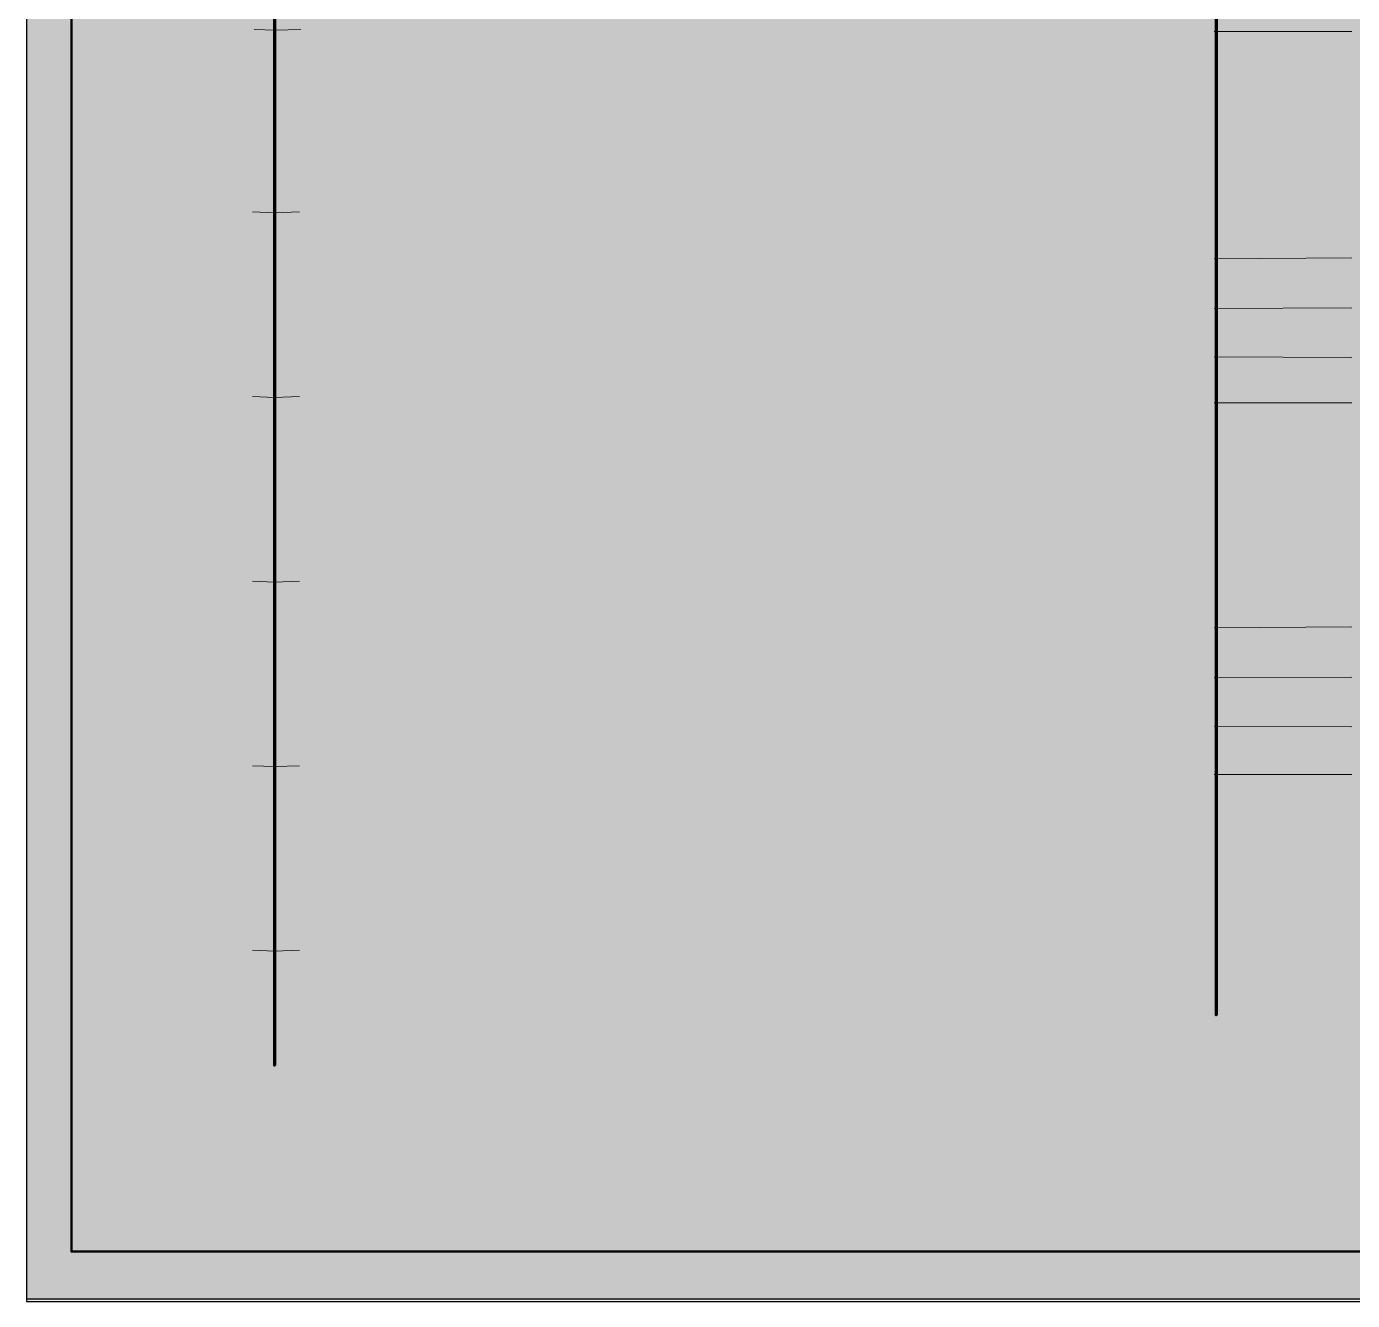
# Model space of a CAD drawing. Header units: millimetres. Extents: x 0 to 590, y 2 to 420.
# Drawn here: x 0 to 142.9, y 2.2 to 139.5 of the extents above; entities that cross this region are included whole.
import ezdxf
from ezdxf.xclip import XClip

# ---------------------------------------------------------------- set-up
doc = ezdxf.new("R2010")
doc.units = ezdxf.units.MM
doc.header["$MEASUREMENT"] = 0
doc.layers.get('0').update_dxf_attribs({"linetype": 'CONTINUOUS'})

# ---------------------------------------------------------------- blocks, each defined once
blk = doc.blocks.new('MF28FC3F0')
at = {"true_color": 0xffffff}
for points in [[(0, 420.2), (0, 2.21), (590.35, 2.21), (590.35, 420.2)], [(0, 420.2), (0, 2.44), (590.35, 2.44), (590.35, 420.2)]]:
    blk.add_hatch(color=0, dxfattribs=at).paths.add_polyline_path(points)
blk = doc.blocks.new('MF28FC4B0')
at = {"color": 0, "linetype": 'Continuous', "lineweight": 50, "true_color": 0x000007}
blk.add_lwpolyline([(4.84, 400.38), (4.84, 7.48), (585.09, 7.48), (585.09, 400.38)], dxfattribs=at)

msp = doc.modelspace()

# ---------------------------------------------------------------- hatches: boundary and pattern name
at = {"true_color": 0x000007}
for points in [[(27.17, 127.79), (27.78, 130.67), (28.25, 130.67), (28.55, 128.79), (28.55, 128.79), (28.56, 128.76), (28.56, 128.73), (28.56, 128.7), (28.57, 128.67), (28.57, 128.64), (28.57, 128.61), (28.58, 128.58), (28.58, 128.55), (28.58, 128.52), (28.58, 128.49), (28.59, 128.46), (28.59, 128.43), (28.59, 128.4), (28.6, 128.37), (28.6, 128.35), (28.6, 128.32), (28.6, 128.29), (28.6, 128.26), (28.61, 128.23), (28.61, 128.2), (28.61, 128.17), (28.61, 128.14), (28.62, 128.11), (28.62, 128.09), (28.62, 128.09), (28.63, 128.11), (28.64, 128.14), (28.65, 128.16), (28.66, 128.19), (28.68, 128.22), (28.69, 128.25), (28.7, 128.27), (28.72, 128.3), (28.73, 128.34), (28.75, 128.37), (28.76, 128.4), (28.78, 128.43), (28.8, 128.46), (28.81, 128.5), (28.83, 128.53), (28.85, 128.57), (28.87, 128.6), (28.89, 128.64), (28.91, 128.68), (28.94, 128.72), (28.96, 128.76), (28.98, 128.79), (29, 128.83), (29.03, 128.88), (30.03, 130.67), (30.53, 130.67), (29.92, 127.79), (29.54, 127.79), (29.84, 129.19), (29.84, 129.19), (29.84, 129.23), (29.85, 129.27), (29.86, 129.31), (29.87, 129.36), (29.88, 129.4), (29.89, 129.44), (29.9, 129.48), (29.91, 129.53), (29.92, 129.57), (29.93, 129.62), (29.95, 129.66), (29.96, 129.71), (29.97, 129.75), (29.98, 129.8), (30, 129.84), (30.01, 129.89), (30.03, 129.94), (30.04, 129.98), (30.05, 130.03), (30.07, 130.08), (30.08, 130.13), (30.1, 130.18), (30.12, 130.23), (30.13, 130.28), (30.13, 130.28), (30.12, 130.25), (30.11, 130.23), (30.1, 130.21), (30.09, 130.18), (30.08, 130.16), (30.07, 130.14), (30.06, 130.11), (30.04, 130.09), (30.03, 130.06), (30.02, 130.04), (30.01, 130.02), (30, 129.99), (29.98, 129.97), (29.97, 129.94), (29.96, 129.92), (29.95, 129.89), (29.93, 129.87), (29.92, 129.84), (29.91, 129.81), (29.89, 129.79), (29.88, 129.76), (29.86, 129.74), (29.85, 129.71), (29.84, 129.68), (28.75, 127.79), (28.37, 127.79), (28.09, 129.63), (28.09, 129.63), (28.09, 129.66), (28.08, 129.68), (28.08, 129.7), (28.08, 129.72), (28.07, 129.75), (28.07, 129.77), (28.07, 129.8), (28.06, 129.82), (28.06, 129.84), (28.06, 129.87), (28.05, 129.89), (28.05, 129.92), (28.05, 129.94), (28.05, 129.97), (28.04, 129.99), (28.04, 130.02), (28.04, 130.04), (28.04, 130.07), (28.03, 130.09), (28.03, 130.12), (28.03, 130.15), (28.03, 130.17), (28.03, 130.2), (28.02, 130.23), (28.02, 130.23), (28.02, 130.2), (28.02, 130.17), (28.01, 130.14), (28.01, 130.11), (28, 130.08), (28, 130.05), (28, 130.02), (27.99, 130), (27.99, 129.97), (27.98, 129.94), (27.98, 129.92), (27.97, 129.89), (27.97, 129.87), (27.97, 129.84), (27.96, 129.82), (27.96, 129.8), (27.95, 129.78), (27.95, 129.75), (27.95, 129.73), (27.94, 129.71), (27.94, 129.69), (27.93, 129.67), (27.93, 129.65), (27.93, 129.63), (27.55, 127.79), (27.17, 127.79), (27.55, 127.79)], [(136.33, 116), (136.33, 115.65), (134.42, 115.65), (134.42, 115.65), (134.42, 115.66), (134.42, 115.67), (134.43, 115.68), (134.43, 115.69), (134.43, 115.71), (134.43, 115.72), (134.43, 115.73), (134.43, 115.74), (134.43, 115.75), (134.43, 115.76), (134.43, 115.77), (134.44, 115.78), (134.44, 115.79), (134.44, 115.8), (134.44, 115.81), (134.45, 115.82), (134.45, 115.83), (134.45, 115.84), (134.46, 115.85), (134.46, 115.86), (134.46, 115.87), (134.47, 115.88), (134.47, 115.89), (134.47, 115.9), (134.48, 115.92), (134.49, 115.93), (134.49, 115.95), (134.5, 115.97), (134.51, 115.98), (134.51, 116), (134.52, 116.02), (134.53, 116.03), (134.54, 116.05), (134.55, 116.06), (134.56, 116.08), (134.56, 116.1), (134.57, 116.11), (134.58, 116.13), (134.59, 116.14), (134.6, 116.16), (134.62, 116.17), (134.63, 116.19), (134.64, 116.21), (134.65, 116.22), (134.66, 116.24), (134.68, 116.25), (134.69, 116.26), (134.7, 116.28), (134.72, 116.3), (134.73, 116.31), (134.74, 116.33), (134.76, 116.35), (134.77, 116.36), (134.79, 116.38), (134.81, 116.4), (134.82, 116.42), (134.84, 116.43), (134.86, 116.45), (134.88, 116.47), (134.9, 116.49), (134.92, 116.51), (134.94, 116.53), (134.96, 116.55), (134.98, 116.56), (135, 116.58), (135.02, 116.6), (135.05, 116.62), (135.07, 116.64), (135.09, 116.66), (135.12, 116.68), (135.14, 116.7), (135.17, 116.72), (135.17, 116.72), (135.2, 116.76), (135.24, 116.79), (135.28, 116.82), (135.31, 116.85), (135.35, 116.88), (135.38, 116.91), (135.41, 116.94), (135.45, 116.97), (135.48, 116.99), (135.51, 117.02), (135.53, 117.05), (135.56, 117.07), (135.59, 117.1), (135.61, 117.12), (135.64, 117.14), (135.66, 117.17), (135.68, 117.19), (135.7, 117.21), (135.72, 117.23), (135.74, 117.25), (135.76, 117.28), (135.78, 117.3), (135.79, 117.31), (135.81, 117.33), (135.82, 117.35), (135.84, 117.37), (135.85, 117.39), (135.86, 117.41), (135.87, 117.43), (135.88, 117.44), (135.89, 117.46), (135.9, 117.48), (135.91, 117.5), (135.92, 117.52), (135.93, 117.54), (135.93, 117.55), (135.94, 117.57), (135.95, 117.59), (135.95, 117.61), (135.96, 117.62), (135.96, 117.64), (135.96, 117.66), (135.97, 117.68), (135.97, 117.69), (135.97, 117.71), (135.97, 117.73), (135.97, 117.74), (135.97, 117.76), (135.97, 117.78), (135.97, 117.8), (135.97, 117.82), (135.97, 117.83), (135.97, 117.85), (135.96, 117.87), (135.96, 117.88), (135.96, 117.9), (135.95, 117.92), (135.95, 117.93), (135.94, 117.95), (135.94, 117.96), (135.93, 117.98), (135.92, 117.99), (135.91, 118), (135.91, 118.02), (135.9, 118.03), (135.89, 118.05), (135.88, 118.06), (135.87, 118.07), (135.86, 118.09), (135.85, 118.1), (135.84, 118.11), (135.82, 118.12), (135.82, 118.12), (135.81, 118.14), (135.8, 118.15), (135.79, 118.16), (135.77, 118.17), (135.76, 118.18), (135.74, 118.19), (135.73, 118.2), (135.71, 118.21), (135.7, 118.21), (135.68, 118.22), (135.67, 118.23), (135.65, 118.23), (135.63, 118.24), (135.62, 118.25), (135.6, 118.25), (135.58, 118.26), (135.56, 118.26), (135.55, 118.26), (135.53, 118.27), (135.51, 118.27), (135.49, 118.27), (135.47, 118.27), (135.45, 118.27), (135.43, 118.27), (135.43, 118.27), (135.41, 118.27), (135.38, 118.27), (135.36, 118.27), (135.34, 118.27), (135.32, 118.26), (135.3, 118.26), (135.28, 118.26), (135.26, 118.25), (135.25, 118.25), (135.23, 118.24), (135.21, 118.23), (135.19, 118.23), (135.18, 118.22), (135.16, 118.21), (135.14, 118.2), (135.13, 118.19), (135.11, 118.18), (135.1, 118.17), (135.08, 118.16), (135.07, 118.15), (135.06, 118.14), (135.04, 118.13), (135.03, 118.12), (135.02, 118.11), (135.02, 118.11), (135.01, 118.09), (134.99, 118.08), (134.98, 118.07), (134.97, 118.05), (134.96, 118.04), (134.95, 118.02), (134.94, 118.01), (134.93, 117.99), (134.93, 117.98), (134.92, 117.96), (134.91, 117.94), (134.9, 117.92), (134.9, 117.91), (134.89, 117.89), (134.89, 117.87), (134.88, 117.85), (134.88, 117.83), (134.87, 117.81), (134.87, 117.79), (134.86, 117.77), (134.86, 117.75), (134.86, 117.72), (134.85, 117.7), (134.85, 117.68), (134.85, 117.68), (134.49, 117.73), (134.49, 117.73), (134.49, 117.76), (134.5, 117.79), (134.51, 117.82), (134.51, 117.86), (134.52, 117.89), (134.52, 117.92), (134.53, 117.95), (134.54, 117.97), (134.55, 118), (134.56, 118.03), (134.57, 118.06), (134.58, 118.08), (134.59, 118.11), (134.6, 118.13), (134.62, 118.16), (134.63, 118.18), (134.65, 118.2), (134.66, 118.22), (134.68, 118.24), (134.69, 118.27), (134.71, 118.28), (134.73, 118.3), (134.75, 118.32), (134.77, 118.34), (134.79, 118.36), (134.81, 118.37), (134.84, 118.39), (134.86, 118.4), (134.88, 118.42), (134.91, 118.43), (134.93, 118.45), (134.96, 118.46), (134.98, 118.47), (135.01, 118.48), (135.03, 118.49), (135.06, 118.5), (135.09, 118.51), (135.12, 118.52), (135.15, 118.52), (135.18, 118.53), (135.21, 118.53), (135.24, 118.54), (135.27, 118.54), (135.3, 118.55), (135.33, 118.55), (135.36, 118.55), (135.4, 118.55), (135.43, 118.55), (135.46, 118.55), (135.5, 118.55), (135.53, 118.55), (135.56, 118.55), (135.6, 118.54), (135.63, 118.54), (135.66, 118.53), (135.69, 118.53), (135.72, 118.52), (135.75, 118.52), (135.78, 118.51), (135.81, 118.5), (135.84, 118.49), (135.86, 118.48), (135.89, 118.47), (135.91, 118.45), (135.94, 118.44), (135.96, 118.43), (135.98, 118.41), (136.01, 118.4), (136.03, 118.38), (136.05, 118.36), (136.07, 118.34), (136.09, 118.32), (136.09, 118.32), (136.11, 118.3), (136.13, 118.28), (136.15, 118.26), (136.16, 118.24), (136.18, 118.22), (136.2, 118.2), (136.21, 118.18), (136.22, 118.16), (136.24, 118.14), (136.25, 118.11), (136.26, 118.09), (136.27, 118.07), (136.28, 118.04), (136.29, 118.02), (136.3, 117.99), (136.31, 117.97), (136.31, 117.94), (136.32, 117.92), (136.32, 117.89), (136.33, 117.87), (136.33, 117.84), (136.33, 117.81), (136.33, 117.79), (136.33, 117.76), (136.33, 117.75), (136.33, 117.73), (136.33, 117.72), (136.33, 117.7), (136.33, 117.69), (136.33, 117.67), (136.33, 117.66), (136.33, 117.65), (136.33, 117.63), (136.32, 117.62), (136.32, 117.6), (136.32, 117.59), (136.32, 117.57), (136.31, 117.56), (136.31, 117.55), (136.31, 117.53), (136.3, 117.52), (136.3, 117.5), (136.3, 117.49), (136.29, 117.47), (136.29, 117.46), (136.28, 117.44), (136.27, 117.43), (136.27, 117.42), (136.26, 117.4), (136.26, 117.39), (136.25, 117.37), (136.24, 117.36), (136.23, 117.34), (136.23, 117.33), (136.22, 117.31), (136.21, 117.3), (136.2, 117.29), (136.19, 117.27), (136.18, 117.26), (136.17, 117.24), (136.16, 117.23), (136.15, 117.21), (136.14, 117.2), (136.13, 117.18), (136.11, 117.16), (136.1, 117.15), (136.09, 117.13), (136.08, 117.12), (136.06, 117.1), (136.05, 117.09), (136.04, 117.07), (136.02, 117.05), (136.02, 117.05), (136.01, 117.04), (136, 117.02), (135.98, 117.01), (135.97, 116.99), (135.95, 116.97), (135.93, 116.96), (135.91, 116.94), (135.9, 116.92), (135.88, 116.9), (135.86, 116.88), (135.83, 116.86), (135.81, 116.84), (135.79, 116.82), (135.76, 116.8), (135.74, 116.78), (135.71, 116.76), (135.69, 116.73), (135.66, 116.71), (135.63, 116.69), (135.6, 116.66), (135.57, 116.64), (135.54, 116.61), (135.51, 116.59), (135.48, 116.56), (135.48, 116.56), (135.45, 116.54), (135.43, 116.52), (135.4, 116.49), (135.38, 116.47), (135.36, 116.45), (135.33, 116.43), (135.31, 116.41), (135.29, 116.4), (135.27, 116.38), (135.25, 116.36), (135.23, 116.34), (135.22, 116.33), (135.2, 116.31), (135.18, 116.3), (135.17, 116.28), (135.16, 116.27), (135.14, 116.25), (135.13, 116.24), (135.12, 116.23), (135.11, 116.22), (135.09, 116.21), (135.08, 116.2), (135.08, 116.19), (135.07, 116.18), (135.07, 116.18), (135.06, 116.17), (135.05, 116.17), (135.05, 116.16), (135.04, 116.15), (135.04, 116.15), (135.03, 116.14), (135.02, 116.13), (135.02, 116.13), (135.01, 116.12), (135, 116.11), (135, 116.1), (134.99, 116.1), (134.99, 116.09), (134.98, 116.08), (134.97, 116.07), (134.97, 116.06), (134.96, 116.06), (134.96, 116.05), (134.95, 116.04), (134.94, 116.03), (134.94, 116.02), (134.93, 116.02), (134.92, 116.01), (134.92, 116), (134.92, 116), (136.33, 116), (134.92, 116)], [(27.42, 107.82), (28.02, 110.71), (28.4, 110.71), (28.88, 109.63), (28.88, 109.63), (28.9, 109.59), (28.92, 109.55), (28.93, 109.51), (28.95, 109.47), (28.97, 109.43), (28.99, 109.39), (29, 109.35), (29.02, 109.31), (29.03, 109.28), (29.05, 109.24), (29.07, 109.21), (29.08, 109.17), (29.09, 109.14), (29.11, 109.1), (29.12, 109.07), (29.14, 109.03), (29.15, 109), (29.17, 108.97), (29.18, 108.94), (29.19, 108.91), (29.2, 108.88), (29.22, 108.85), (29.23, 108.82), (29.24, 108.79), (29.24, 108.79), (29.25, 108.77), (29.26, 108.75), (29.26, 108.74), (29.27, 108.72), (29.27, 108.7), (29.28, 108.68), (29.29, 108.66), (29.29, 108.64), (29.3, 108.62), (29.31, 108.6), (29.31, 108.58), (29.32, 108.56), (29.33, 108.53), (29.33, 108.51), (29.34, 108.49), (29.35, 108.46), (29.35, 108.44), (29.36, 108.41), (29.37, 108.39), (29.38, 108.36), (29.38, 108.34), (29.39, 108.31), (29.4, 108.29), (29.41, 108.26), (29.41, 108.29), (29.42, 108.32), (29.42, 108.35), (29.43, 108.38), (29.43, 108.42), (29.43, 108.45), (29.44, 108.48), (29.45, 108.51), (29.45, 108.54), (29.46, 108.57), (29.46, 108.6), (29.47, 108.63), (29.47, 108.66), (29.48, 108.7), (29.48, 108.73), (29.49, 108.76), (29.5, 108.79), (29.5, 108.82), (29.51, 108.86), (29.51, 108.89), (29.52, 108.92), (29.53, 108.95), (29.53, 108.99), (29.54, 109.02), (29.9, 110.71), (30.28, 110.71), (29.67, 107.82), (29.29, 107.82), (28.57, 109.5), (28.57, 109.5), (28.55, 109.53), (28.54, 109.57), (28.53, 109.61), (28.51, 109.64), (28.5, 109.68), (28.48, 109.71), (28.47, 109.75), (28.46, 109.78), (28.44, 109.81), (28.43, 109.85), (28.42, 109.88), (28.41, 109.91), (28.39, 109.95), (28.38, 109.98), (28.37, 110.01), (28.36, 110.04), (28.35, 110.07), (28.34, 110.1), (28.32, 110.13), (28.31, 110.16), (28.3, 110.19), (28.29, 110.22), (28.28, 110.24), (28.27, 110.27), (28.27, 110.27), (28.27, 110.25), (28.27, 110.22), (28.26, 110.2), (28.26, 110.17), (28.26, 110.15), (28.26, 110.12), (28.25, 110.1), (28.25, 110.07), (28.24, 110.04), (28.24, 110.02), (28.24, 109.99), (28.23, 109.96), (28.23, 109.93), (28.22, 109.9), (28.22, 109.87), (28.21, 109.84), (28.21, 109.81), (28.2, 109.78), (28.19, 109.75), (28.19, 109.71), (28.18, 109.68), (28.17, 109.65), (28.16, 109.61), (28.16, 109.58), (27.79, 107.82), (27.42, 107.82), (27.79, 107.82)], [(135.81, 75.72), (135.46, 75.72), (135.46, 78), (135.46, 78), (135.45, 77.99), (135.44, 77.98), (135.42, 77.97), (135.41, 77.96), (135.4, 77.95), (135.39, 77.94), (135.37, 77.93), (135.36, 77.91), (135.35, 77.9), (135.33, 77.89), (135.32, 77.88), (135.31, 77.87), (135.29, 77.86), (135.28, 77.85), (135.26, 77.84), (135.25, 77.83), (135.23, 77.82), (135.22, 77.81), (135.2, 77.8), (135.19, 77.79), (135.17, 77.78), (135.15, 77.77), (135.13, 77.76), (135.12, 77.75), (135.12, 77.75), (135.1, 77.74), (135.08, 77.73), (135.07, 77.72), (135.05, 77.71), (135.03, 77.7), (135.02, 77.69), (135, 77.68), (134.98, 77.67), (134.97, 77.67), (134.95, 77.66), (134.94, 77.65), (134.92, 77.64), (134.9, 77.63), (134.89, 77.63), (134.87, 77.62), (134.86, 77.61), (134.84, 77.61), (134.83, 77.6), (134.81, 77.59), (134.8, 77.59), (134.78, 77.58), (134.77, 77.58), (134.75, 77.57), (134.74, 77.57), (134.74, 77.91), (134.74, 77.91), (134.76, 77.93), (134.79, 77.94), (134.82, 77.95), (134.84, 77.96), (134.86, 77.97), (134.89, 77.98), (134.91, 77.99), (134.94, 78.01), (134.96, 78.02), (134.98, 78.03), (135, 78.05), (135.03, 78.06), (135.05, 78.07), (135.07, 78.09), (135.09, 78.1), (135.11, 78.12), (135.13, 78.13), (135.15, 78.15), (135.17, 78.16), (135.19, 78.18), (135.21, 78.2), (135.23, 78.21), (135.25, 78.23), (135.26, 78.24), (135.26, 78.24), (135.28, 78.26), (135.3, 78.28), (135.32, 78.3), (135.34, 78.32), (135.35, 78.33), (135.37, 78.35), (135.38, 78.37), (135.4, 78.38), (135.42, 78.4), (135.43, 78.42), (135.44, 78.43), (135.46, 78.45), (135.47, 78.46), (135.48, 78.48), (135.5, 78.5), (135.51, 78.51), (135.52, 78.53), (135.53, 78.54), (135.54, 78.56), (135.55, 78.57), (135.56, 78.59), (135.56, 78.61), (135.57, 78.62), (135.58, 78.64), (135.81, 78.64), (135.81, 75.72), (135.81, 78.64)]]:
    msp.add_hatch(color=0, dxfattribs=at).paths.add_polyline_path(points)
h = msp.add_hatch(color=0, dxfattribs=at)
edge = h.paths.add_edge_path()
edge.add_line((134.47, 110.86), (134.84, 110.91))
edge.add_spline(control_points=[(134.84, 110.91), (134.87, 110.7), (134.93, 110.57), (135.03, 110.47), (135.03, 110.47), (135.13, 110.38), (135.25, 110.34), (135.4, 110.34), (135.4, 110.34), (135.56, 110.34), (135.71, 110.4), (135.82, 110.52), (135.82, 110.52), (135.94, 110.63), (135.99, 110.76), (135.99, 110.94), (135.99, 110.94), (135.99, 111.11), (135.94, 111.24), (135.84, 111.34), (135.84, 111.34), (135.73, 111.46), (135.59, 111.5), (135.43, 111.5), (135.43, 111.5), (135.36, 111.5), (135.28, 111.49), (135.18, 111.47)], knot_values=[0, 0, 0, 0, 0.035714, 0.035714, 0.035714, 0.035714, 0.071429, 0.071429, 0.071429, 0.071429, 0.107143, 0.107143, 0.107143, 0.107143, 0.142857, 0.142857, 0.142857, 0.142857, 0.178571, 0.178571, 0.178571, 0.178571, 0.214286, 0.214286, 0.214286, 0.214286, 1, 1, 1, 1], degree=3, periodic=0)
edge.add_line((135.18, 111.47), (135.21, 111.78))
edge.add_spline(control_points=[(135.21, 111.78), (135.23, 111.77), (135.26, 111.77), (135.26, 111.77), (135.26, 111.77), (135.43, 111.77), (135.56, 111.82), (135.68, 111.88), (135.68, 111.88), (135.81, 111.97), (135.86, 112.1), (135.86, 112.26), (135.86, 112.26), (135.86, 112.39), (135.82, 112.49), (135.73, 112.57), (135.73, 112.57), (135.64, 112.67), (135.53, 112.71), (135.4, 112.71), (135.4, 112.71), (135.25, 112.71), (135.13, 112.66), (135.05, 112.57), (135.05, 112.57), (134.95, 112.49), (134.89, 112.36), (134.87, 112.18)], knot_values=[0, 0, 0, 0, 0.035714, 0.035714, 0.035714, 0.035714, 0.071429, 0.071429, 0.071429, 0.071429, 0.107143, 0.107143, 0.107143, 0.107143, 0.142857, 0.142857, 0.142857, 0.142857, 0.178571, 0.178571, 0.178571, 0.178571, 0.214286, 0.214286, 0.214286, 0.214286, 1, 1, 1, 1], degree=3, periodic=0)
edge.add_line((134.87, 112.18), (134.51, 112.25))
edge.add_spline(control_points=[(134.51, 112.25), (134.56, 112.49), (134.66, 112.67), (134.8, 112.81), (134.8, 112.81), (134.97, 112.94), (135.15, 113), (135.38, 113), (135.38, 113), (135.54, 113), (135.69, 112.97), (135.82, 112.9), (135.82, 112.9), (135.96, 112.84), (136.05, 112.74), (136.12, 112.62), (136.12, 112.62), (136.19, 112.51), (136.24, 112.38), (136.24, 112.25), (136.24, 112.25), (136.24, 112.13), (136.19, 112.01), (136.12, 111.9), (136.12, 111.9), (136.05, 111.8), (135.96, 111.72), (135.82, 111.67), (135.82, 111.67), (136.01, 111.62), (136.14, 111.54), (136.24, 111.42), (136.24, 111.42), (136.32, 111.29), (136.37, 111.14), (136.37, 110.94), (136.37, 110.94), (136.37, 110.7), (136.29, 110.48), (136.09, 110.3), (136.09, 110.3), (135.91, 110.14), (135.68, 110.04), (135.4, 110.04), (135.4, 110.04), (135.13, 110.04), (134.93, 110.12), (134.75, 110.27), (134.75, 110.27), (134.59, 110.42), (134.49, 110.62), (134.47, 110.86)], knot_values=[0, 0, 0, 0, 0.019231, 0.019231, 0.019231, 0.019231, 0.038462, 0.038462, 0.038462, 0.038462, 0.057692, 0.057692, 0.057692, 0.057692, 0.076923, 0.076923, 0.076923, 0.076923, 0.096154, 0.096154, 0.096154, 0.096154, 0.115385, 0.115385, 0.115385, 0.115385, 0.134615, 0.134615, 0.134615, 0.134615, 0.153846, 0.153846, 0.153846, 0.153846, 0.173077, 0.173077, 0.173077, 0.173077, 0.192308, 0.192308, 0.192308, 0.192308, 0.211538, 0.211538, 0.211538, 0.211538, 0.230769, 0.230769, 0.230769, 0.230769, 1, 1, 1, 1], degree=3, periodic=0)
h = msp.add_hatch(color=0, dxfattribs=at)
edge = h.paths.add_edge_path()
edge.add_spline(control_points=[(135.02, 106.35), (134.87, 106.42), (134.77, 106.48), (134.69, 106.58), (134.69, 106.58), (134.62, 106.7), (134.59, 106.81), (134.59, 106.94), (134.59, 106.94), (134.59, 107.16), (134.66, 107.34), (134.82, 107.49), (134.82, 107.49), (134.97, 107.62), (135.17, 107.7), (135.41, 107.7), (135.41, 107.7), (135.68, 107.7), (135.87, 107.62), (136.02, 107.47), (136.02, 107.47), (136.19, 107.32), (136.25, 107.14), (136.25, 106.94), (136.25, 106.94), (136.25, 106.81), (136.22, 106.68), (136.15, 106.58), (136.15, 106.58), (136.09, 106.48), (135.97, 106.42), (135.82, 106.35), (135.82, 106.35), (136.01, 106.3), (136.14, 106.2), (136.24, 106.07), (136.24, 106.07), (136.33, 105.96), (136.38, 105.79), (136.38, 105.61), (136.38, 105.61), (136.38, 105.36), (136.29, 105.17), (136.12, 104.98), (136.12, 104.98), (135.94, 104.82), (135.71, 104.74), (135.43, 104.74), (135.43, 104.74), (135.13, 104.74), (134.9, 104.82), (134.74, 105), (134.74, 105), (134.56, 105.17), (134.47, 105.38), (134.47, 105.63), (134.47, 105.63), (134.47, 105.81), (134.52, 105.97), (134.61, 106.1), (134.61, 106.1), (134.7, 106.22), (134.84, 106.32), (135.02, 106.35)], knot_values=[0, 0, 0, 0, 0.015625, 0.015625, 0.015625, 0.015625, 0.03125, 0.03125, 0.03125, 0.03125, 0.046875, 0.046875, 0.046875, 0.046875, 0.0625, 0.0625, 0.0625, 0.0625, 0.078125, 0.078125, 0.078125, 0.078125, 0.09375, 0.09375, 0.09375, 0.09375, 0.109375, 0.109375, 0.109375, 0.109375, 0.125, 0.125, 0.125, 0.125, 0.140625, 0.140625, 0.140625, 0.140625, 0.15625, 0.15625, 0.15625, 0.15625, 0.171875, 0.171875, 0.171875, 0.171875, 0.1875, 0.1875, 0.1875, 0.1875, 0.203125, 0.203125, 0.203125, 0.203125, 0.21875, 0.21875, 0.21875, 0.21875, 0.234375, 0.234375, 0.234375, 0.234375, 1, 1, 1, 1], degree=3, periodic=0)
edge = h.paths.add_edge_path()
edge.add_spline(control_points=[(134.95, 106.96), (134.95, 106.83), (135, 106.71), (135.08, 106.63), (135.08, 106.63), (135.17, 106.53), (135.28, 106.5), (135.43, 106.5), (135.43, 106.5), (135.56, 106.5), (135.68, 106.53), (135.76, 106.63), (135.76, 106.63), (135.84, 106.71), (135.89, 106.81), (135.89, 106.94), (135.89, 106.94), (135.89, 107.08), (135.84, 107.17), (135.76, 107.27), (135.76, 107.27), (135.66, 107.36), (135.56, 107.4), (135.41, 107.4), (135.41, 107.4), (135.28, 107.4), (135.17, 107.36), (135.08, 107.27), (135.08, 107.27), (135, 107.19), (134.95, 107.08), (134.95, 106.96)], knot_values=[0, 0, 0, 0, 0.03125, 0.03125, 0.03125, 0.03125, 0.0625, 0.0625, 0.0625, 0.0625, 0.09375, 0.09375, 0.09375, 0.09375, 0.125, 0.125, 0.125, 0.125, 0.15625, 0.15625, 0.15625, 0.15625, 0.1875, 0.1875, 0.1875, 0.1875, 0.21875, 0.21875, 0.21875, 0.21875, 1, 1, 1, 1], degree=3, periodic=0)
edge = h.paths.add_edge_path()
edge.add_spline(control_points=[(134.84, 105.63), (134.84, 105.53), (134.85, 105.43), (134.9, 105.33), (134.9, 105.33), (134.95, 105.23), (135.03, 105.17), (135.12, 105.12), (135.12, 105.12), (135.21, 105.05), (135.31, 105.03), (135.43, 105.03), (135.43, 105.03), (135.59, 105.03), (135.74, 105.08), (135.84, 105.2), (135.84, 105.2), (135.96, 105.3), (136.01, 105.45), (136.01, 105.61), (136.01, 105.61), (136.01, 105.79), (135.96, 105.92), (135.84, 106.04), (135.84, 106.04), (135.73, 106.15), (135.59, 106.2), (135.41, 106.2), (135.41, 106.2), (135.25, 106.2), (135.12, 106.15), (135, 106.04), (135, 106.04), (134.89, 105.92), (134.84, 105.79), (134.84, 105.63)], knot_values=[0, 0, 0, 0, 0.027778, 0.027778, 0.027778, 0.027778, 0.055556, 0.055556, 0.055556, 0.055556, 0.083333, 0.083333, 0.083333, 0.083333, 0.111111, 0.111111, 0.111111, 0.111111, 0.138889, 0.138889, 0.138889, 0.138889, 0.166667, 0.166667, 0.166667, 0.166667, 0.194444, 0.194444, 0.194444, 0.194444, 0.222222, 0.222222, 0.222222, 0.222222, 1, 1, 1, 1], degree=3, periodic=0)
h = msp.add_hatch(color=0, dxfattribs=at)
edge = h.paths.add_edge_path()
edge.add_line((134.52, 100.41), (134.87, 100.44))
edge.add_spline(control_points=[(134.87, 100.44), (134.9, 100.28), (134.95, 100.16), (135.03, 100.09), (135.03, 100.09), (135.12, 100.01), (135.21, 99.98), (135.35, 99.98), (135.35, 99.98), (135.46, 99.98), (135.54, 100.01), (135.63, 100.06), (135.63, 100.06), (135.71, 100.11), (135.79, 100.18), (135.84, 100.26), (135.84, 100.26), (135.89, 100.34), (135.94, 100.46), (135.97, 100.59), (135.97, 100.59), (136.01, 100.74), (136.02, 100.88), (136.02, 101.03), (136.02, 101.03), (136.02, 101.05), (136.02, 101.07), (136.02, 101.1), (136.02, 101.1), (135.96, 100.98), (135.86, 100.9), (135.73, 100.82), (135.73, 100.82), (135.61, 100.75), (135.48, 100.72), (135.33, 100.72), (135.33, 100.72), (135.08, 100.72), (134.89, 100.8), (134.72, 100.98), (134.72, 100.98), (134.56, 101.15), (134.47, 101.38), (134.47, 101.66), (134.47, 101.66), (134.47, 101.95), (134.56, 102.2), (134.74, 102.37), (134.74, 102.37), (134.9, 102.55), (135.12, 102.65), (135.38, 102.65), (135.38, 102.65), (135.58, 102.65), (135.74, 102.6), (135.91, 102.48), (135.91, 102.48), (136.05, 102.38), (136.17, 102.25), (136.25, 102.05), (136.25, 102.05), (136.33, 101.87), (136.38, 101.59), (136.38, 101.25), (136.38, 101.25), (136.38, 100.87), (136.33, 100.57), (136.25, 100.36), (136.25, 100.36), (136.17, 100.14), (136.05, 99.98), (135.89, 99.86), (135.89, 99.86), (135.74, 99.75), (135.56, 99.68), (135.35, 99.68), (135.35, 99.68), (135.12, 99.68), (134.93, 99.75), (134.79, 99.88), (134.79, 99.88), (134.64, 100), (134.56, 100.18), (134.52, 100.41)], knot_values=[0, 0, 0, 0, 0.011905, 0.011905, 0.011905, 0.011905, 0.02381, 0.02381, 0.02381, 0.02381, 0.035714, 0.035714, 0.035714, 0.035714, 0.047619, 0.047619, 0.047619, 0.047619, 0.059524, 0.059524, 0.059524, 0.059524, 0.071429, 0.071429, 0.071429, 0.071429, 0.083333, 0.083333, 0.083333, 0.083333, 0.095238, 0.095238, 0.095238, 0.095238, 0.107143, 0.107143, 0.107143, 0.107143, 0.119048, 0.119048, 0.119048, 0.119048, 0.130952, 0.130952, 0.130952, 0.130952, 0.142857, 0.142857, 0.142857, 0.142857, 0.154762, 0.154762, 0.154762, 0.154762, 0.166667, 0.166667, 0.166667, 0.166667, 0.178571, 0.178571, 0.178571, 0.178571, 0.190476, 0.190476, 0.190476, 0.190476, 0.202381, 0.202381, 0.202381, 0.202381, 0.214286, 0.214286, 0.214286, 0.214286, 0.22619, 0.22619, 0.22619, 0.22619, 0.238095, 0.238095, 0.238095, 0.238095, 1, 1, 1, 1], degree=3, periodic=0)
edge = h.paths.add_edge_path()
edge.add_spline(control_points=[(135.99, 101.67), (135.99, 101.89), (135.92, 102.05), (135.82, 102.17), (135.82, 102.17), (135.71, 102.28), (135.58, 102.35), (135.43, 102.35), (135.43, 102.35), (135.26, 102.35), (135.13, 102.28), (135.02, 102.15), (135.02, 102.15), (134.9, 102.02), (134.84, 101.86), (134.84, 101.66), (134.84, 101.66), (134.84, 101.46), (134.89, 101.31), (135, 101.2), (135, 101.2), (135.12, 101.08), (135.25, 101.03), (135.41, 101.03), (135.41, 101.03), (135.58, 101.03), (135.71, 101.08), (135.82, 101.2), (135.82, 101.2), (135.92, 101.31), (135.99, 101.48), (135.99, 101.67)], knot_values=[0, 0, 0, 0, 0.03125, 0.03125, 0.03125, 0.03125, 0.0625, 0.0625, 0.0625, 0.0625, 0.09375, 0.09375, 0.09375, 0.09375, 0.125, 0.125, 0.125, 0.125, 0.15625, 0.15625, 0.15625, 0.15625, 0.1875, 0.1875, 0.1875, 0.1875, 0.21875, 0.21875, 0.21875, 0.21875, 1, 1, 1, 1], degree=3, periodic=0)
h = msp.add_hatch(color=0, dxfattribs=at)
edge = h.paths.add_edge_path()
edge.add_spline(control_points=[(27.48, 89.33), (27.48, 89.84), (27.63, 90.26), (27.93, 90.58), (27.93, 90.58), (28.22, 90.89), (28.58, 91.05), (29.01, 91.05), (29.01, 91.05), (29.36, 91.05), (29.65, 90.94), (29.88, 90.71), (29.88, 90.71), (30.12, 90.46), (30.23, 90.15), (30.23, 89.75), (30.23, 89.75), (30.23, 89.47), (30.16, 89.21), (30.05, 88.98), (30.05, 88.98), (29.97, 88.8), (29.87, 88.63), (29.74, 88.5), (29.74, 88.5), (29.61, 88.37), (29.46, 88.27), (29.31, 88.21), (29.31, 88.21), (29.11, 88.11), (28.91, 88.06), (28.68, 88.06), (28.68, 88.06), (28.45, 88.06), (28.24, 88.12), (28.06, 88.22), (28.06, 88.22), (27.86, 88.34), (27.71, 88.5), (27.61, 88.7), (27.61, 88.7), (27.53, 88.9), (27.48, 89.09), (27.48, 89.33)], knot_values=[0, 0, 0, 0, 0.022727, 0.022727, 0.022727, 0.022727, 0.045455, 0.045455, 0.045455, 0.045455, 0.068182, 0.068182, 0.068182, 0.068182, 0.090909, 0.090909, 0.090909, 0.090909, 0.113636, 0.113636, 0.113636, 0.113636, 0.136364, 0.136364, 0.136364, 0.136364, 0.159091, 0.159091, 0.159091, 0.159091, 0.181818, 0.181818, 0.181818, 0.181818, 0.204545, 0.204545, 0.204545, 0.204545, 0.227273, 0.227273, 0.227273, 0.227273, 1, 1, 1, 1], degree=3, periodic=0)
edge = h.paths.add_edge_path()
edge.add_spline(control_points=[(27.86, 89.31), (27.86, 89.13), (27.89, 88.98), (27.96, 88.83), (27.96, 88.83), (28.02, 88.7), (28.14, 88.58), (28.27, 88.5), (28.27, 88.5), (28.42, 88.42), (28.57, 88.39), (28.72, 88.39), (28.72, 88.39), (28.86, 88.39), (29.01, 88.42), (29.14, 88.49), (29.14, 88.49), (29.28, 88.55), (29.39, 88.65), (29.51, 88.78), (29.51, 88.78), (29.61, 88.91), (29.69, 89.06), (29.75, 89.24), (29.75, 89.24), (29.82, 89.42), (29.84, 89.61), (29.84, 89.79), (29.84, 89.79), (29.84, 90.08), (29.77, 90.31), (29.61, 90.48), (29.61, 90.48), (29.44, 90.64), (29.24, 90.74), (29, 90.74), (29, 90.74), (28.7, 90.74), (28.44, 90.61), (28.21, 90.35), (28.21, 90.35), (27.97, 90.08), (27.86, 89.74), (27.86, 89.31)], knot_values=[0, 0, 0, 0, 0.022727, 0.022727, 0.022727, 0.022727, 0.045455, 0.045455, 0.045455, 0.045455, 0.068182, 0.068182, 0.068182, 0.068182, 0.090909, 0.090909, 0.090909, 0.090909, 0.113636, 0.113636, 0.113636, 0.113636, 0.136364, 0.136364, 0.136364, 0.136364, 0.159091, 0.159091, 0.159091, 0.159091, 0.181818, 0.181818, 0.181818, 0.181818, 0.204545, 0.204545, 0.204545, 0.204545, 0.227273, 0.227273, 0.227273, 0.227273, 1, 1, 1, 1], degree=3, periodic=0)
h = msp.add_hatch(color=0, dxfattribs=at)
h.paths.add_polyline_path([(135.61, 70.42), (135.61, 71.11), (134.36, 71.11), (134.36, 71.44), (135.68, 73.32), (135.97, 73.32), (135.97, 71.44), (136.35, 71.44), (136.35, 71.11), (135.97, 71.11), (135.97, 70.42)])
h.paths.add_polyline_path([(135.61, 71.44), (135.61, 72.74), (134.7, 71.44)])
h = msp.add_hatch(color=0, dxfattribs=at)
h.paths.add_polyline_path([(27.5, 68.15), (28.11, 71.05), (29.33, 71.05), (29.33, 71.05), (29.35, 71.05), (29.37, 71.05), (29.4, 71.05), (29.42, 71.05), (29.44, 71.04), (29.47, 71.04), (29.49, 71.04), (29.51, 71.04), (29.53, 71.04), (29.55, 71.03), (29.57, 71.03), (29.59, 71.03), (29.61, 71.02), (29.63, 71.02), (29.65, 71.01), (29.67, 71.01), (29.68, 71), (29.7, 71), (29.72, 70.99), (29.73, 70.99), (29.75, 70.98), (29.76, 70.98), (29.77, 70.97), (29.79, 70.97), (29.79, 70.97), (29.8, 70.96), (29.81, 70.96), (29.82, 70.95), (29.84, 70.95), (29.85, 70.94), (29.86, 70.93), (29.87, 70.93), (29.88, 70.92), (29.9, 70.91), (29.91, 70.9), (29.92, 70.89), (29.93, 70.88), (29.94, 70.87), (29.95, 70.86), (29.96, 70.85), (29.97, 70.84), (29.98, 70.83), (29.99, 70.82), (30, 70.8), (30.01, 70.79), (30.02, 70.78), (30.03, 70.76), (30.04, 70.75), (30.05, 70.74), (30.06, 70.72), (30.07, 70.7), (30.07, 70.69), (30.08, 70.67), (30.09, 70.66), (30.09, 70.64), (30.1, 70.62), (30.1, 70.61), (30.11, 70.59), (30.11, 70.58), (30.12, 70.56), (30.12, 70.54), (30.13, 70.53), (30.13, 70.51), (30.13, 70.5), (30.14, 70.48), (30.14, 70.46), (30.14, 70.45), (30.14, 70.43), (30.15, 70.41), (30.15, 70.39), (30.15, 70.38), (30.15, 70.36), (30.15, 70.34), (30.15, 70.34), (30.15, 70.32), (30.15, 70.31), (30.15, 70.29), (30.15, 70.28), (30.15, 70.26), (30.15, 70.24), (30.14, 70.23), (30.14, 70.21), (30.14, 70.2), (30.14, 70.18), (30.14, 70.17), (30.13, 70.15), (30.13, 70.14), (30.13, 70.12), (30.13, 70.11), (30.12, 70.09), (30.12, 70.08), (30.11, 70.07), (30.11, 70.05), (30.1, 70.04), (30.1, 70.02), (30.09, 70.01), (30.09, 69.99), (30.08, 69.98), (30.08, 69.98), (30.08, 69.96), (30.07, 69.95), (30.06, 69.93), (30.06, 69.92), (30.05, 69.9), (30.04, 69.89), (30.04, 69.87), (30.03, 69.86), (30.02, 69.84), (30.01, 69.83), (30, 69.82), (30, 69.8), (29.99, 69.79), (29.98, 69.78), (29.97, 69.77), (29.96, 69.75), (29.95, 69.74), (29.94, 69.73), (29.93, 69.72), (29.92, 69.71), (29.92, 69.7), (29.91, 69.69), (29.9, 69.68), (29.88, 69.67), (29.88, 69.66), (29.87, 69.65), (29.86, 69.64), (29.85, 69.63), (29.84, 69.62), (29.83, 69.61), (29.82, 69.6), (29.81, 69.59), (29.81, 69.58), (29.8, 69.57), (29.79, 69.56), (29.78, 69.56), (29.77, 69.55), (29.76, 69.54), (29.75, 69.53), (29.74, 69.53), (29.73, 69.52), (29.72, 69.52), (29.71, 69.51), (29.71, 69.5), (29.7, 69.5), (29.69, 69.49), (29.68, 69.49), (29.67, 69.48), (29.66, 69.48), (29.65, 69.47), (29.64, 69.47), (29.63, 69.46), (29.62, 69.46), (29.61, 69.45), (29.6, 69.45), (29.59, 69.44), (29.58, 69.44), (29.57, 69.44), (29.56, 69.43), (29.55, 69.43), (29.54, 69.43), (29.53, 69.42), (29.52, 69.42), (29.51, 69.41), (29.5, 69.41), (29.49, 69.41), (29.48, 69.4), (29.47, 69.4), (29.45, 69.4), (29.44, 69.39), (29.43, 69.39), (29.42, 69.39), (29.4, 69.38), (29.38, 69.38), (29.36, 69.37), (29.33, 69.37), (29.31, 69.37), (29.29, 69.36), (29.26, 69.36), (29.24, 69.35), (29.21, 69.35), (29.19, 69.35), (29.17, 69.34), (29.14, 69.34), (29.12, 69.34), (29.1, 69.33), (29.07, 69.33), (29.05, 69.33), (29.03, 69.33), (29, 69.33), (28.98, 69.32), (28.96, 69.32), (28.93, 69.32), (28.91, 69.32), (28.89, 69.32), (28.86, 69.32), (28.14, 69.32), (27.89, 68.15), (27.5, 68.15), (27.89, 68.15)])
h.paths.add_polyline_path([(28.21, 69.65), (28.85, 69.65), (28.85, 69.65), (28.88, 69.65), (28.91, 69.65), (28.94, 69.65), (28.97, 69.65), (28.99, 69.65), (29.02, 69.66), (29.05, 69.66), (29.07, 69.66), (29.1, 69.66), (29.12, 69.67), (29.15, 69.67), (29.17, 69.67), (29.19, 69.68), (29.21, 69.68), (29.23, 69.68), (29.25, 69.69), (29.27, 69.69), (29.29, 69.7), (29.31, 69.7), (29.33, 69.71), (29.34, 69.71), (29.36, 69.72), (29.38, 69.73), (29.39, 69.73), (29.39, 69.73), (29.41, 69.74), (29.42, 69.74), (29.43, 69.75), (29.45, 69.76), (29.46, 69.77), (29.47, 69.77), (29.48, 69.78), (29.5, 69.79), (29.51, 69.8), (29.52, 69.81), (29.53, 69.82), (29.54, 69.83), (29.55, 69.84), (29.57, 69.85), (29.58, 69.86), (29.59, 69.87), (29.6, 69.89), (29.61, 69.9), (29.62, 69.91), (29.63, 69.92), (29.64, 69.94), (29.65, 69.95), (29.66, 69.96), (29.67, 69.98), (29.68, 69.99), (29.69, 70.01), (29.69, 70.02), (29.7, 70.04), (29.71, 70.05), (29.71, 70.06), (29.72, 70.08), (29.73, 70.09), (29.73, 70.11), (29.74, 70.12), (29.74, 70.14), (29.74, 70.15), (29.75, 70.17), (29.75, 70.18), (29.76, 70.19), (29.76, 70.21), (29.76, 70.22), (29.76, 70.24), (29.77, 70.25), (29.77, 70.27), (29.77, 70.28), (29.77, 70.3), (29.77, 70.31), (29.77, 70.32), (29.77, 70.34), (29.77, 70.35), (29.77, 70.36), (29.77, 70.37), (29.77, 70.38), (29.77, 70.39), (29.77, 70.41), (29.76, 70.42), (29.76, 70.43), (29.76, 70.44), (29.76, 70.45), (29.76, 70.46), (29.76, 70.47), (29.75, 70.48), (29.75, 70.49), (29.75, 70.49), (29.74, 70.5), (29.74, 70.51), (29.74, 70.52), (29.74, 70.53), (29.73, 70.53), (29.73, 70.54), (29.72, 70.55), (29.72, 70.55), (29.71, 70.56), (29.71, 70.57), (29.7, 70.58), (29.7, 70.59), (29.69, 70.59), (29.68, 70.6), (29.68, 70.61), (29.67, 70.61), (29.66, 70.62), (29.66, 70.63), (29.65, 70.63), (29.64, 70.64), (29.64, 70.64), (29.63, 70.65), (29.62, 70.65), (29.62, 70.66), (29.61, 70.66), (29.6, 70.67), (29.59, 70.67), (29.59, 70.68), (29.58, 70.68), (29.57, 70.68), (29.56, 70.68), (29.56, 70.69), (29.55, 70.69), (29.54, 70.69), (29.53, 70.7), (29.52, 70.7), (29.51, 70.7), (29.49, 70.71), (29.48, 70.71), (29.47, 70.71), (29.45, 70.72), (29.44, 70.72), (29.43, 70.72), (29.41, 70.72), (29.39, 70.73), (29.38, 70.73), (29.36, 70.73), (29.34, 70.73), (29.32, 70.73), (29.3, 70.73), (29.28, 70.73), (29.26, 70.73), (29.24, 70.74), (29.22, 70.74), (29.2, 70.74), (29.18, 70.74), (29.18, 70.74), (28.44, 70.74), (28.21, 69.65), (28.44, 70.74)])
h = msp.add_hatch(color=0, dxfattribs=at)
edge = h.paths.add_edge_path()
edge.add_line((134.47, 66.39), (134.85, 66.42))
edge.add_spline(control_points=[(134.85, 66.42), (134.87, 66.24), (134.93, 66.09), (135.03, 66.01), (135.03, 66.01), (135.13, 65.91), (135.26, 65.86), (135.4, 65.86), (135.4, 65.86), (135.58, 65.86), (135.73, 65.93), (135.84, 66.06), (135.84, 66.06), (135.96, 66.19), (136.02, 66.36), (136.02, 66.57), (136.02, 66.57), (136.02, 66.78), (135.96, 66.93), (135.84, 67.05), (135.84, 67.05), (135.73, 67.18), (135.58, 67.23), (135.4, 67.23), (135.4, 67.23), (135.28, 67.23), (135.18, 67.21), (135.08, 67.15), (135.08, 67.15), (135, 67.1), (134.92, 67.03), (134.87, 66.95)], knot_values=[0, 0, 0, 0, 0.03125, 0.03125, 0.03125, 0.03125, 0.0625, 0.0625, 0.0625, 0.0625, 0.09375, 0.09375, 0.09375, 0.09375, 0.125, 0.125, 0.125, 0.125, 0.15625, 0.15625, 0.15625, 0.15625, 0.1875, 0.1875, 0.1875, 0.1875, 0.21875, 0.21875, 0.21875, 0.21875, 1, 1, 1, 1], degree=3, periodic=0)
edge.add_line((134.87, 66.95), (134.54, 67))
edge.add_line((134.54, 67), (134.82, 68.48))
edge.add_line((134.82, 68.48), (136.25, 68.48))
edge.add_line((136.25, 68.48), (136.25, 68.13))
edge.add_line((136.25, 68.13), (135.1, 68.13))
edge.add_line((135.1, 68.13), (134.95, 67.36))
edge.add_spline(control_points=[(134.95, 67.36), (135.12, 67.49), (135.3, 67.54), (135.49, 67.54), (135.49, 67.54), (135.74, 67.54), (135.96, 67.46), (136.14, 67.28), (136.14, 67.28), (136.3, 67.11), (136.38, 66.88), (136.38, 66.6), (136.38, 66.6), (136.38, 66.34), (136.32, 66.13), (136.17, 65.93), (136.17, 65.93), (135.97, 65.7), (135.73, 65.58), (135.4, 65.58), (135.4, 65.58), (135.13, 65.58), (134.92, 65.65), (134.75, 65.8), (134.75, 65.8), (134.59, 65.94), (134.49, 66.14), (134.47, 66.39)], knot_values=[0, 0, 0, 0, 0.035714, 0.035714, 0.035714, 0.035714, 0.071429, 0.071429, 0.071429, 0.071429, 0.107143, 0.107143, 0.107143, 0.107143, 0.142857, 0.142857, 0.142857, 0.142857, 0.178571, 0.178571, 0.178571, 0.178571, 0.214286, 0.214286, 0.214286, 0.214286, 1, 1, 1, 1], degree=3, periodic=0)
h = msp.add_hatch(color=0, dxfattribs=at)
edge = h.paths.add_edge_path()
edge.add_spline(control_points=[(135.02, 61.63), (134.87, 61.7), (134.77, 61.76), (134.69, 61.86), (134.69, 61.86), (134.62, 61.96), (134.59, 62.09), (134.59, 62.22), (134.59, 62.22), (134.59, 62.44), (134.66, 62.62), (134.82, 62.75), (134.82, 62.75), (134.97, 62.9), (135.17, 62.98), (135.41, 62.98), (135.41, 62.98), (135.68, 62.98), (135.87, 62.9), (136.02, 62.75), (136.02, 62.75), (136.19, 62.6), (136.25, 62.42), (136.25, 62.22), (136.25, 62.22), (136.25, 62.07), (136.22, 61.96), (136.15, 61.86), (136.15, 61.86), (136.09, 61.76), (135.97, 61.7), (135.82, 61.63), (135.82, 61.63), (136.01, 61.58), (136.14, 61.48), (136.24, 61.35), (136.24, 61.35), (136.33, 61.24), (136.38, 61.07), (136.38, 60.89), (136.38, 60.89), (136.38, 60.64), (136.29, 60.44), (136.12, 60.26), (136.12, 60.26), (135.94, 60.1), (135.71, 60.02), (135.43, 60.02), (135.43, 60.02), (135.13, 60.02), (134.9, 60.1), (134.74, 60.26), (134.74, 60.26), (134.56, 60.44), (134.47, 60.66), (134.47, 60.91), (134.47, 60.91), (134.47, 61.09), (134.52, 61.25), (134.61, 61.38), (134.61, 61.38), (134.7, 61.5), (134.84, 61.6), (135.02, 61.63)], knot_values=[0, 0, 0, 0, 0.015625, 0.015625, 0.015625, 0.015625, 0.03125, 0.03125, 0.03125, 0.03125, 0.046875, 0.046875, 0.046875, 0.046875, 0.0625, 0.0625, 0.0625, 0.0625, 0.078125, 0.078125, 0.078125, 0.078125, 0.09375, 0.09375, 0.09375, 0.09375, 0.109375, 0.109375, 0.109375, 0.109375, 0.125, 0.125, 0.125, 0.125, 0.140625, 0.140625, 0.140625, 0.140625, 0.15625, 0.15625, 0.15625, 0.15625, 0.171875, 0.171875, 0.171875, 0.171875, 0.1875, 0.1875, 0.1875, 0.1875, 0.203125, 0.203125, 0.203125, 0.203125, 0.21875, 0.21875, 0.21875, 0.21875, 0.234375, 0.234375, 0.234375, 0.234375, 1, 1, 1, 1], degree=3, periodic=0)
edge = h.paths.add_edge_path()
edge.add_spline(control_points=[(134.95, 62.24), (134.95, 62.11), (135, 61.99), (135.08, 61.91), (135.08, 61.91), (135.17, 61.81), (135.28, 61.78), (135.43, 61.78), (135.43, 61.78), (135.56, 61.78), (135.68, 61.81), (135.76, 61.91), (135.76, 61.91), (135.84, 61.99), (135.89, 62.09), (135.89, 62.22), (135.89, 62.22), (135.89, 62.35), (135.84, 62.45), (135.76, 62.55), (135.76, 62.55), (135.66, 62.63), (135.56, 62.68), (135.41, 62.68), (135.41, 62.68), (135.28, 62.68), (135.17, 62.63), (135.08, 62.55), (135.08, 62.55), (135, 62.47), (134.95, 62.35), (134.95, 62.24)], knot_values=[0, 0, 0, 0, 0.03125, 0.03125, 0.03125, 0.03125, 0.0625, 0.0625, 0.0625, 0.0625, 0.09375, 0.09375, 0.09375, 0.09375, 0.125, 0.125, 0.125, 0.125, 0.15625, 0.15625, 0.15625, 0.15625, 0.1875, 0.1875, 0.1875, 0.1875, 0.21875, 0.21875, 0.21875, 0.21875, 1, 1, 1, 1], degree=3, periodic=0)
edge = h.paths.add_edge_path()
edge.add_spline(control_points=[(134.84, 60.91), (134.84, 60.81), (134.85, 60.71), (134.9, 60.61), (134.9, 60.61), (134.95, 60.51), (135.03, 60.44), (135.12, 60.4), (135.12, 60.4), (135.21, 60.33), (135.31, 60.31), (135.43, 60.31), (135.43, 60.31), (135.59, 60.31), (135.74, 60.36), (135.84, 60.48), (135.84, 60.48), (135.96, 60.58), (136.01, 60.72), (136.01, 60.89), (136.01, 60.89), (136.01, 61.05), (135.96, 61.2), (135.84, 61.32), (135.84, 61.32), (135.73, 61.43), (135.59, 61.48), (135.41, 61.48), (135.41, 61.48), (135.25, 61.48), (135.12, 61.43), (135, 61.32), (135, 61.32), (134.89, 61.2), (134.84, 61.07), (134.84, 60.91)], knot_values=[0, 0, 0, 0, 0.027778, 0.027778, 0.027778, 0.027778, 0.055556, 0.055556, 0.055556, 0.055556, 0.083333, 0.083333, 0.083333, 0.083333, 0.111111, 0.111111, 0.111111, 0.111111, 0.138889, 0.138889, 0.138889, 0.138889, 0.166667, 0.166667, 0.166667, 0.166667, 0.194444, 0.194444, 0.194444, 0.194444, 0.222222, 0.222222, 0.222222, 0.222222, 1, 1, 1, 1], degree=3, periodic=0)
h = msp.add_hatch(color=0, dxfattribs=at)
edge = h.paths.add_edge_path()
edge.add_spline(control_points=[(29.56, 48.43), (29.64, 48.31), (29.77, 48.19), (29.95, 48.1)], knot_values=[0, 0, 0, 0, 1, 1, 1, 1], degree=3, periodic=0)
edge.add_line((29.95, 48.1), (29.77, 47.87))
edge.add_spline(control_points=[(29.77, 47.87), (29.59, 47.98), (29.44, 48.11), (29.29, 48.28), (29.29, 48.28), (29.11, 48.18), (28.91, 48.15), (28.73, 48.15), (28.73, 48.15), (28.6, 48.15), (28.44, 48.16), (28.27, 48.23), (28.27, 48.23), (28.11, 48.28), (27.96, 48.36), (27.84, 48.46), (27.84, 48.46), (27.73, 48.57), (27.65, 48.72), (27.58, 48.89), (27.58, 48.89), (27.51, 49.05), (27.48, 49.25), (27.48, 49.46), (27.48, 49.46), (27.48, 49.71), (27.53, 49.94), (27.63, 50.17), (27.63, 50.17), (27.7, 50.37), (27.81, 50.53), (27.94, 50.66), (27.94, 50.66), (28.06, 50.81), (28.21, 50.91), (28.35, 50.99), (28.35, 50.99), (28.55, 51.09), (28.78, 51.14), (29.01, 51.14), (29.01, 51.14), (29.37, 51.14), (29.67, 51.01), (29.88, 50.78), (29.88, 50.78), (30.12, 50.55), (30.23, 50.24), (30.23, 49.84), (30.23, 49.84), (30.23, 49.54), (30.16, 49.28), (30.05, 49.03), (30.05, 49.03), (29.93, 48.79), (29.75, 48.59), (29.56, 48.43)], knot_values=[0, 0, 0, 0, 0.017857, 0.017857, 0.017857, 0.017857, 0.035714, 0.035714, 0.035714, 0.035714, 0.053571, 0.053571, 0.053571, 0.053571, 0.071429, 0.071429, 0.071429, 0.071429, 0.089286, 0.089286, 0.089286, 0.089286, 0.107143, 0.107143, 0.107143, 0.107143, 0.125, 0.125, 0.125, 0.125, 0.142857, 0.142857, 0.142857, 0.142857, 0.160714, 0.160714, 0.160714, 0.160714, 0.178571, 0.178571, 0.178571, 0.178571, 0.196429, 0.196429, 0.196429, 0.196429, 0.214286, 0.214286, 0.214286, 0.214286, 0.232143, 0.232143, 0.232143, 0.232143, 1, 1, 1, 1], degree=3, periodic=0)
edge = h.paths.add_edge_path()
edge.add_spline(control_points=[(29.31, 48.67), (29.47, 48.8), (29.61, 48.97), (29.7, 49.18), (29.7, 49.18), (29.8, 49.4), (29.85, 49.63), (29.85, 49.86), (29.85, 49.86), (29.85, 50.15), (29.77, 50.38), (29.61, 50.55), (29.61, 50.55), (29.44, 50.73), (29.24, 50.81), (29.01, 50.81), (29.01, 50.81), (28.81, 50.81), (28.63, 50.76), (28.45, 50.65), (28.45, 50.65), (28.27, 50.53), (28.12, 50.37), (28.02, 50.14), (28.02, 50.14), (27.91, 49.92), (27.86, 49.68), (27.86, 49.43), (27.86, 49.43), (27.86, 49.1), (27.96, 48.85), (28.16, 48.67), (28.16, 48.67), (28.32, 48.52), (28.49, 48.46), (28.67, 48.46), (28.67, 48.46), (28.81, 48.46), (28.95, 48.49), (29.06, 48.52), (29.06, 48.52), (28.93, 48.64), (28.81, 48.72), (28.68, 48.79)], knot_values=[0, 0, 0, 0, 0.022727, 0.022727, 0.022727, 0.022727, 0.045455, 0.045455, 0.045455, 0.045455, 0.068182, 0.068182, 0.068182, 0.068182, 0.090909, 0.090909, 0.090909, 0.090909, 0.113636, 0.113636, 0.113636, 0.113636, 0.136364, 0.136364, 0.136364, 0.136364, 0.159091, 0.159091, 0.159091, 0.159091, 0.181818, 0.181818, 0.181818, 0.181818, 0.204545, 0.204545, 0.204545, 0.204545, 0.227273, 0.227273, 0.227273, 0.227273, 1, 1, 1, 1], degree=3, periodic=0)
edge.add_line((28.68, 48.79), (28.83, 49.03))
edge.add_spline(control_points=[(28.83, 49.03), (28.91, 49), (29, 48.95), (29.06, 48.9), (29.06, 48.9), (29.13, 48.85), (29.21, 48.77), (29.31, 48.67)], knot_values=[0, 0, 0, 0, 0.125, 0.125, 0.125, 0.125, 1, 1, 1, 1], degree=3, periodic=0)

# ---------------------------------------------------------------- linework, layer by layer
at = {"color": 0, "linetype": 'Continuous', "lineweight": 100, "true_color": 0x000007}
for points in [[(128.23, 368.3), (128.23, 33), (128.23, 33)], [(26.76, 365.83), (26.72, 27.55), (26.72, 27.55)]]:
    msp.add_lwpolyline(points, dxfattribs=at)
at = {"color": 0, "linetype": 'Continuous', "lineweight": 20, "true_color": 0x000007}
for points in [[(24.52, 139.2), (26.87, 139.1), (29.57, 139.2)], [(128, 138.95), (142.84, 138.97), (142.84, 138.97)], [(24.35, 119.52), (26.71, 119.42), (29.41, 119.52)], [(128, 114.48), (142.84, 114.57), (142.84, 114.57)], [(128, 109.12), (142.84, 109.2), (142.84, 109.2)], [(128, 103.9), (142.84, 103.82), (142.84, 103.82)], [(24.35, 99.62), (26.71, 99.53), (29.41, 99.62)], [(128, 98.94), (142.84, 98.96), (142.84, 98.96)], [(24.35, 79.73), (26.71, 79.63), (29.41, 79.73)], [(128, 74.7), (142.84, 74.79), (142.84, 74.79)], [(128, 69.32), (142.84, 69.39), (142.84, 69.39)], [(128, 64.1), (142.84, 64.02), (142.84, 64.02)], [(24.35, 59.84), (26.71, 59.74), (29.41, 59.84)], [(128, 58.9), (142.84, 58.91), (142.84, 58.91)], [(24.35, 39.95), (26.71, 39.85), (29.41, 39.95)]]:
    msp.add_lwpolyline(points, dxfattribs=at)

# ---------------------------------------------------------------- block references
at = {"color": 0, "true_color": 0xffffff}
ref = msp.add_blockref('MF28FC3F0', (0, 0), dxfattribs=at)
XClip(ref).set_block_clipping_path([(0, 2.1075862069), (590.3875862069, 420.2)])
ref = msp.add_blockref('MF28FC4B0', (0, 0), dxfattribs=at)
XClip(ref).set_block_clipping_path([(0, 2.3710344828), (590.3875862069, 420.2)])

doc.saveas('drawing.dxf')
